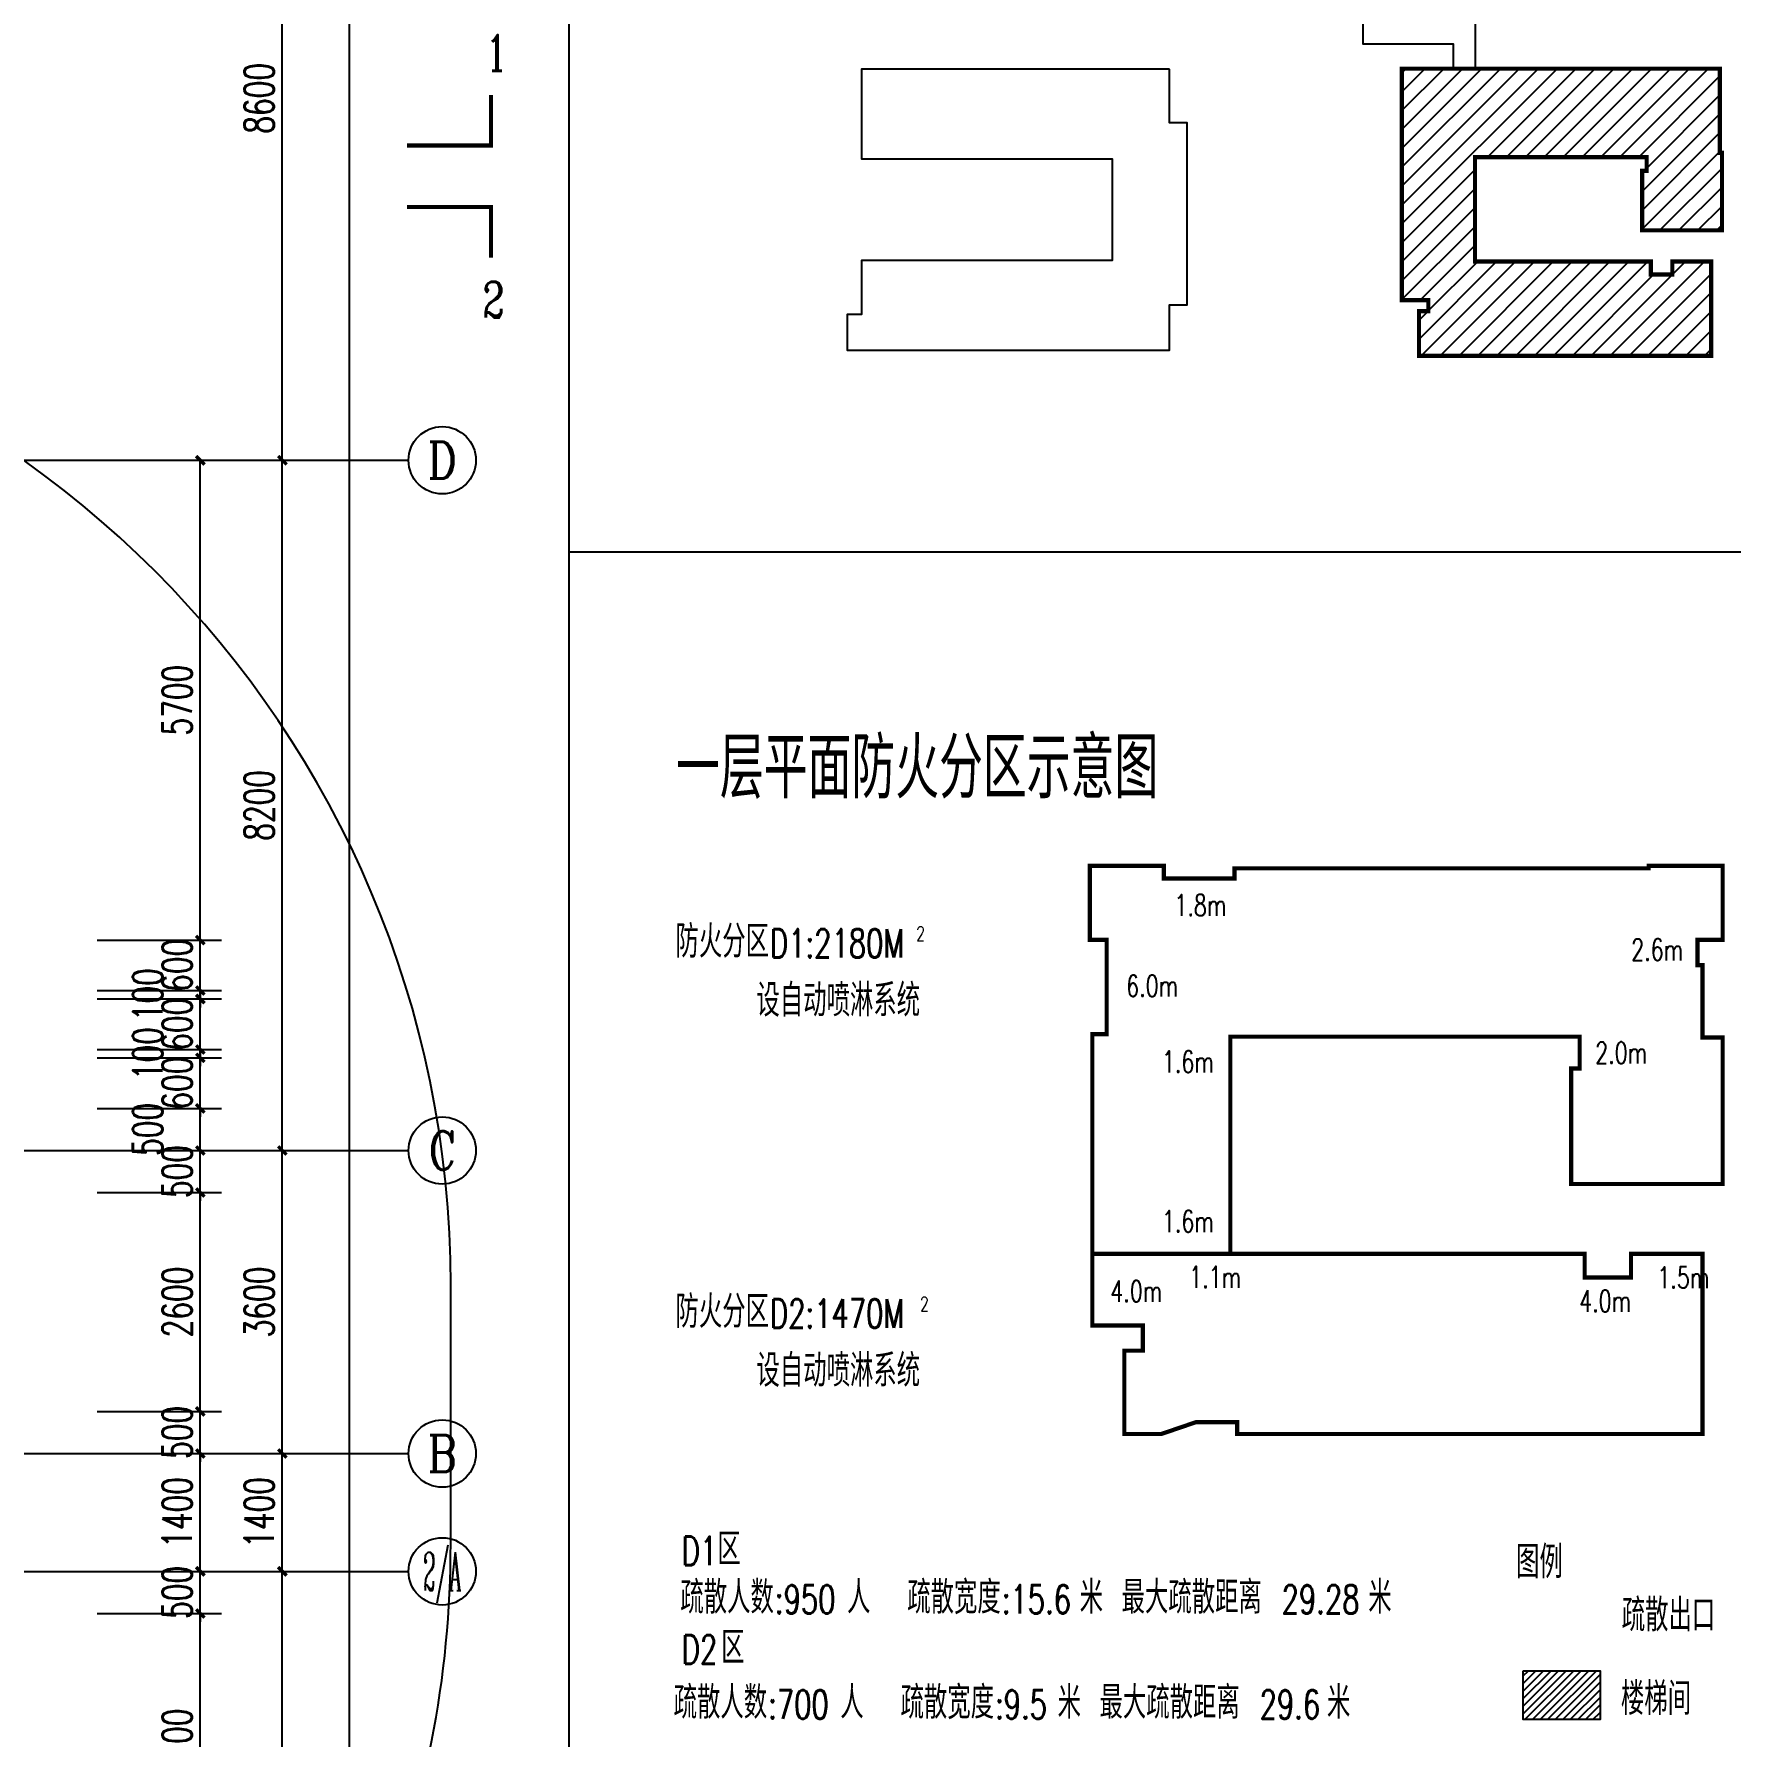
# Model space of a CAD drawing. Header units: millimetres. Extents: x 0 to 118900, y 0 to 84100.
# Drawn here: x 88548 to 108710, y 14623 to 34854 of the extents above; entities that cross this region are included whole.
import ezdxf
from ezdxf.enums import TextEntityAlignment as Align

# ---------------------------------------------------------------- set-up
doc = ezdxf.new("R2010")
doc.units = ezdxf.units.MM
doc.linetypes.add('DOTE', pattern=[2.42, 2, -0.2, 0.02, -0.2])
for name, color, linetype in [('AXIS', 3, 'Continuous'), ('AXIS_TEXT', 7, 'Continuous'), ('DIM_SYMB', 3, 'Continuous'), ('DOTE', 1, 'DOTE'), ('PUB_DIM', 3, 'Continuous'), ('PUB_TEXT', 7, 'Continuous'), ('RD-侧石线', 9, 'Continuous')]:
    doc.layers.add(name, color=color, linetype=linetype)
doc.styles.add('_TCH_AXIS', font='COMPLEX', dxfattribs={"bigfont": 'GBCBIG'})
doc.styles.add('_TCH_DIM', font='SIMPLEX', dxfattribs={"bigfont": 'GBCBIG'})
doc.styles.add('_TCH_LABEL', font='COMPLEX', dxfattribs={"bigfont": 'GBCBIG'})
doc.styles.add('COMPLEX', font='COMPLEX')
doc.styles.add('DIM_FONT', font='SIMPLEX', dxfattribs={"width": 0.7, "bigfont": 'GBCBIG'})
doc.dimstyles.new('_TCH_ARCH&&100', dxfattribs={"dimtxt": 350, "dimasz": 100, "dimexe": 250, "dimexo": 300, "dimgap": 100, "dimtad": 1, "dimdec": 0, "dimzin": 0, "dimdsep": 46, "dimtxsty": 'DIM_FONT', "dimblk": 'ARCHTICK', "dimcen": 0.09, "dimclrt": 7, "dimazin": 2, "dimtfac": 1, "dimtdec": 0, "dimtix": 1, "dimtmove": 2, "dimatfit": 3, "dimldrblk": 'ARCHTICK', "dimfxl": 1, "dimtolj": 1, "dimtzin": 0, "dimarcsym": 0})

# ---------------------------------------------------------------- blocks, each defined once
blk = doc.blocks.new('_AXISO')
blk.add_circle((0, 0), 0.5)
at = {"layer": 'AXIS_TEXT', "style": 'COMPLEX', "width": 1.041667}
blk.add_attdef('A', text='', height=0.56, dxfattribs=at).set_placement((-0.25, -0.28), (0.25, -0.28), align=Align.FIT)
blk = doc.blocks.new('_ArchTick')
at = {"color": 0, "linetype": 'ByBlock', "const_width": 0.4}
blk.add_lwpolyline([(-0.5, -0.5), (0.5, 0.5)], dxfattribs=at)
blk = doc.blocks.new('*D77')
at = {"layer": 'AXIS', "color": 0, "lineweight": -2, "transparency": 16777216}
for p, q in [((796344, 1609853), (799594, 1609853)), ((799344, 1542653), (799344, 1609853)), ((796344, 1542653), (799594, 1542653))]:
    blk.add_line(p, q, dxfattribs=at)
at = {"layer": 'Defpoints', "color": 0, "transparency": 16777216}
for p in [(796044, 1609853), (799344, 1609853), (796044, 1542653)]:
    blk.add_point(p, dxfattribs=at)
at = {"layer": 'AXIS', "color": 0, "lineweight": -2, "transparency": 16777216, "xscale": 100, "yscale": 100, "zscale": 100}
for p, rotation in [((799344, 1609853), 90), ((799344, 1542653), 270)]:
    blk.add_blockref('_ArchTick', p, dxfattribs=dict(at, rotation=rotation))
at = {"layer": 'AXIS', "color": 7, "transparency": 16777216, "insert": (799069, 1576253), "char_height": 350, "attachment_point": 5, "rotation": 90, "style": 'DIM_FONT'}
blk.add_mtext('\\A1;67200', dxfattribs=at)
blk = doc.blocks.new('*D78')
at = {"layer": 'AXIS', "color": 0, "lineweight": -2, "transparency": 16777216}
for p, q in [((796344, 1550853), (798794, 1550853)), ((798544, 1542653), (798544, 1550853)), ((796344, 1542653), (798794, 1542653))]:
    blk.add_line(p, q, dxfattribs=at)
at = {"layer": 'Defpoints', "color": 0, "transparency": 16777216}
for p in [(796044, 1550853), (798544, 1550853), (796044, 1542653)]:
    blk.add_point(p, dxfattribs=at)
at = {"layer": 'AXIS', "color": 0, "lineweight": -2, "transparency": 16777216, "xscale": 100, "yscale": 100, "zscale": 100}
for p, rotation in [((798544, 1550853), 90), ((798544, 1542653), 270)]:
    blk.add_blockref('_ArchTick', p, dxfattribs=dict(at, rotation=rotation))
at = {"layer": 'AXIS', "color": 7, "transparency": 16777216, "insert": (798269, 1546753), "char_height": 350, "attachment_point": 5, "rotation": 90, "style": 'DIM_FONT'}
blk.add_mtext('\\A1;8200', dxfattribs=at)
blk = doc.blocks.new('*D79')
at = {"layer": 'AXIS', "color": 0, "lineweight": -2, "transparency": 16777216}
for p, q in [((796344, 1552253), (798794, 1552253)), ((798544, 1550853), (798544, 1552253)), ((796344, 1550853), (798794, 1550853))]:
    blk.add_line(p, q, dxfattribs=at)
at = {"layer": 'Defpoints', "color": 0, "transparency": 16777216}
for p in [(796044, 1552253), (798544, 1552253), (796044, 1550853)]:
    blk.add_point(p, dxfattribs=at)
at = {"layer": 'AXIS', "color": 0, "lineweight": -2, "transparency": 16777216, "xscale": 100, "yscale": 100, "zscale": 100}
for p, rotation in [((798544, 1552253), 90), ((798544, 1550853), 270)]:
    blk.add_blockref('_ArchTick', p, dxfattribs=dict(at, rotation=rotation))
at = {"layer": 'AXIS', "color": 7, "transparency": 16777216, "insert": (798269, 1551553), "char_height": 350, "attachment_point": 5, "rotation": 90, "style": 'DIM_FONT'}
blk.add_mtext('\\A1;1400', dxfattribs=at)
blk = doc.blocks.new('*D80')
at = {"layer": 'AXIS', "color": 0, "lineweight": -2, "transparency": 16777216}
for p, q in [((796344, 1555853), (798794, 1555853)), ((798544, 1552253), (798544, 1555853)), ((796344, 1552253), (798794, 1552253))]:
    blk.add_line(p, q, dxfattribs=at)
at = {"layer": 'Defpoints', "color": 0, "transparency": 16777216}
for p in [(796044, 1555853), (798544, 1555853), (796044, 1552253)]:
    blk.add_point(p, dxfattribs=at)
at = {"layer": 'AXIS', "color": 0, "lineweight": -2, "transparency": 16777216, "xscale": 100, "yscale": 100, "zscale": 100}
for p, rotation in [((798544, 1555853), 90), ((798544, 1552253), 270)]:
    blk.add_blockref('_ArchTick', p, dxfattribs=dict(at, rotation=rotation))
at = {"layer": 'AXIS', "color": 7, "transparency": 16777216, "insert": (798269, 1554053), "char_height": 350, "attachment_point": 5, "rotation": 90, "style": 'DIM_FONT'}
blk.add_mtext('\\A1;3600', dxfattribs=at)
blk = doc.blocks.new('*D81')
at = {"layer": 'AXIS', "color": 0, "lineweight": -2, "transparency": 16777216}
for p, q in [((796344, 1564053), (798794, 1564053)), ((798544, 1555853), (798544, 1564053)), ((796344, 1555853), (798794, 1555853))]:
    blk.add_line(p, q, dxfattribs=at)
at = {"layer": 'Defpoints', "color": 0, "transparency": 16777216}
for p in [(796044, 1564053), (798544, 1564053), (796044, 1555853)]:
    blk.add_point(p, dxfattribs=at)
at = {"layer": 'AXIS', "color": 0, "lineweight": -2, "transparency": 16777216, "xscale": 100, "yscale": 100, "zscale": 100}
for p, rotation in [((798544, 1564053), 90), ((798544, 1555853), 270)]:
    blk.add_blockref('_ArchTick', p, dxfattribs=dict(at, rotation=rotation))
at = {"layer": 'AXIS', "color": 7, "transparency": 16777216, "insert": (798269, 1559953), "char_height": 350, "attachment_point": 5, "rotation": 90, "style": 'DIM_FONT'}
blk.add_mtext('\\A1;8200', dxfattribs=at)
blk = doc.blocks.new('*D82')
at = {"layer": 'AXIS', "color": 0, "lineweight": -2, "transparency": 16777216}
for p, q in [((796344, 1572653), (798794, 1572653)), ((798544, 1564053), (798544, 1572653)), ((796344, 1564053), (798794, 1564053))]:
    blk.add_line(p, q, dxfattribs=at)
at = {"layer": 'Defpoints', "color": 0, "transparency": 16777216}
for p in [(796044, 1572653), (798544, 1572653), (796044, 1564053)]:
    blk.add_point(p, dxfattribs=at)
at = {"layer": 'AXIS', "color": 0, "lineweight": -2, "transparency": 16777216, "xscale": 100, "yscale": 100, "zscale": 100}
for p, rotation in [((798544, 1572653), 90), ((798544, 1564053), 270)]:
    blk.add_blockref('_ArchTick', p, dxfattribs=dict(at, rotation=rotation))
at = {"layer": 'AXIS', "color": 7, "transparency": 16777216, "insert": (798269, 1568353), "char_height": 350, "attachment_point": 5, "rotation": 90, "style": 'DIM_FONT'}
blk.add_mtext('\\A1;8600', dxfattribs=at)
blk = doc.blocks.new('*D224')
at = {"layer": 'Defpoints', "color": 0, "transparency": 16777216}
for p in [(88998, 16090), (90523, 16090), (88998, 12990)]:
    blk.add_point(p, dxfattribs=at)
at = {"layer": 'PUB_DIM', "color": 0, "lineweight": -2, "transparency": 16777216}
for p, q in [((89298, 16090), (90773, 16090)), ((90523, 12990), (90523, 16090)), ((89298, 12990), (90773, 12990))]:
    blk.add_line(p, q, dxfattribs=at)
at = {"layer": 'PUB_DIM', "color": 0, "lineweight": -2, "transparency": 16777216, "xscale": 100, "yscale": 100, "zscale": 100}
for p, rotation in [((90523, 16090), 90), ((90523, 12990), 270)]:
    blk.add_blockref('_ArchTick', p, dxfattribs=dict(at, rotation=rotation))
at = {"layer": 'PUB_DIM', "color": 7, "transparency": 16777216, "insert": (90248, 14540), "char_height": 350, "attachment_point": 5, "rotation": 90, "style": 'DIM_FONT'}
blk.add_mtext('\\A1;3100', dxfattribs=at)
blk = doc.blocks.new('*D225')
at = {"layer": 'Defpoints', "color": 0, "transparency": 16777216}
for p in [(88998, 16590), (90523, 16590), (88998, 16090)]:
    blk.add_point(p, dxfattribs=at)
at = {"layer": 'PUB_DIM', "color": 0, "lineweight": -2, "transparency": 16777216}
for p, q in [((89298, 16590), (90773, 16590)), ((90523, 16590), (90523, 16690)), ((90523, 16090), (90523, 16590)), ((89298, 16090), (90773, 16090)), ((90523, 16090), (90523, 15990))]:
    blk.add_line(p, q, dxfattribs=at)
at = {"layer": 'PUB_DIM', "color": 0, "lineweight": -2, "transparency": 16777216, "xscale": 100, "yscale": 100, "zscale": 100}
for p, rotation in [((90523, 16590), 270), ((90523, 16090), 90)]:
    blk.add_blockref('_ArchTick', p, dxfattribs=dict(at, rotation=rotation))
at = {"layer": 'PUB_DIM', "color": 7, "transparency": 16777216, "insert": (90248, 16340), "char_height": 350, "attachment_point": 5, "rotation": 90, "style": 'DIM_FONT'}
blk.add_mtext('\\A1;500', dxfattribs=at)
blk = doc.blocks.new('*D226')
at = {"layer": 'Defpoints', "color": 0, "transparency": 16777216}
for p in [(88998, 17990), (90523, 17990), (88998, 16590)]:
    blk.add_point(p, dxfattribs=at)
at = {"layer": 'PUB_DIM', "color": 0, "lineweight": -2, "transparency": 16777216}
for p, q in [((89298, 17990), (90773, 17990)), ((90523, 16590), (90523, 17990)), ((89298, 16590), (90773, 16590))]:
    blk.add_line(p, q, dxfattribs=at)
at = {"layer": 'PUB_DIM', "color": 0, "lineweight": -2, "transparency": 16777216, "xscale": 100, "yscale": 100, "zscale": 100}
for p, rotation in [((90523, 17990), 90), ((90523, 16590), 270)]:
    blk.add_blockref('_ArchTick', p, dxfattribs=dict(at, rotation=rotation))
at = {"layer": 'PUB_DIM', "color": 7, "transparency": 16777216, "insert": (90248, 17290), "char_height": 350, "attachment_point": 5, "rotation": 90, "style": 'DIM_FONT'}
blk.add_mtext('\\A1;1400', dxfattribs=at)
blk = doc.blocks.new('*D227')
at = {"layer": 'Defpoints', "color": 0, "transparency": 16777216}
for p in [(88998, 18490), (90523, 18490), (88998, 17990)]:
    blk.add_point(p, dxfattribs=at)
at = {"layer": 'PUB_DIM', "color": 0, "lineweight": -2, "transparency": 16777216}
for p, q in [((89298, 18490), (90773, 18490)), ((90523, 18490), (90523, 18590)), ((90523, 17990), (90523, 18490)), ((89298, 17990), (90773, 17990)), ((90523, 17990), (90523, 17890))]:
    blk.add_line(p, q, dxfattribs=at)
at = {"layer": 'PUB_DIM', "color": 0, "lineweight": -2, "transparency": 16777216, "xscale": 100, "yscale": 100, "zscale": 100}
for p, rotation in [((90523, 18490), 270), ((90523, 17990), 90)]:
    blk.add_blockref('_ArchTick', p, dxfattribs=dict(at, rotation=rotation))
at = {"layer": 'PUB_DIM', "color": 7, "transparency": 16777216, "insert": (90248, 18240), "char_height": 350, "attachment_point": 5, "rotation": 90, "style": 'DIM_FONT'}
blk.add_mtext('\\A1;500', dxfattribs=at)
blk = doc.blocks.new('*D228')
at = {"layer": 'Defpoints', "color": 0, "transparency": 16777216}
for p in [(88998, 21090), (90523, 21090), (88998, 18490)]:
    blk.add_point(p, dxfattribs=at)
at = {"layer": 'PUB_DIM', "color": 0, "lineweight": -2, "transparency": 16777216}
for p, q in [((89298, 21090), (90773, 21090)), ((90523, 18490), (90523, 21090)), ((89298, 18490), (90773, 18490))]:
    blk.add_line(p, q, dxfattribs=at)
at = {"layer": 'PUB_DIM', "color": 0, "lineweight": -2, "transparency": 16777216, "xscale": 100, "yscale": 100, "zscale": 100}
for p, rotation in [((90523, 21090), 90), ((90523, 18490), 270)]:
    blk.add_blockref('_ArchTick', p, dxfattribs=dict(at, rotation=rotation))
at = {"layer": 'PUB_DIM', "color": 7, "transparency": 16777216, "insert": (90248, 19790), "char_height": 350, "attachment_point": 5, "rotation": 90, "style": 'DIM_FONT'}
blk.add_mtext('\\A1;2600', dxfattribs=at)
blk = doc.blocks.new('*D229')
at = {"layer": 'Defpoints', "color": 0, "transparency": 16777216}
for p in [(88998, 21590), (90523, 21590), (88998, 21090)]:
    blk.add_point(p, dxfattribs=at)
at = {"layer": 'PUB_DIM', "color": 0, "lineweight": -2, "transparency": 16777216}
for p, q in [((90523, 21590), (90523, 21690)), ((89298, 21590), (90773, 21590)), ((90523, 21090), (90523, 21590)), ((89298, 21090), (90773, 21090)), ((90523, 21090), (90523, 20990))]:
    blk.add_line(p, q, dxfattribs=at)
at = {"layer": 'PUB_DIM', "color": 0, "lineweight": -2, "transparency": 16777216, "xscale": 100, "yscale": 100, "zscale": 100}
for p, rotation in [((90523, 21590), 270), ((90523, 21090), 90)]:
    blk.add_blockref('_ArchTick', p, dxfattribs=dict(at, rotation=rotation))
at = {"layer": 'PUB_DIM', "color": 7, "transparency": 16777216, "insert": (90248, 21340), "char_height": 350, "attachment_point": 5, "rotation": 90, "style": 'DIM_FONT'}
blk.add_mtext('\\A1;500', dxfattribs=at)
blk = doc.blocks.new('*D230')
at = {"layer": 'Defpoints', "color": 0, "transparency": 16777216}
for p in [(88998, 22090), (90523, 22090), (88998, 21590)]:
    blk.add_point(p, dxfattribs=at)
at = {"layer": 'PUB_DIM', "color": 0, "lineweight": -2, "transparency": 16777216}
for p, q in [((89298, 22090), (90773, 22090)), ((90523, 21590), (90523, 22090)), ((89298, 21590), (90773, 21590))]:
    blk.add_line(p, q, dxfattribs=at)
at = {"layer": 'PUB_DIM', "color": 0, "lineweight": -2, "transparency": 16777216, "xscale": 100, "yscale": 100, "zscale": 100}
for p, rotation in [((90523, 22090), 90), ((90523, 21590), 270)]:
    blk.add_blockref('_ArchTick', p, dxfattribs=dict(at, rotation=rotation))
at = {"layer": 'PUB_DIM', "color": 7, "transparency": 16777216, "insert": (89898, 21840), "char_height": 350, "attachment_point": 5, "rotation": 90, "style": 'DIM_FONT'}
blk.add_mtext('\\A1;500', dxfattribs=at)
blk = doc.blocks.new('*D231')
at = {"layer": 'Defpoints', "color": 0, "transparency": 16777216}
for p in [(88998, 22690), (90523, 22690), (88998, 22090)]:
    blk.add_point(p, dxfattribs=at)
at = {"layer": 'PUB_DIM', "color": 0, "lineweight": -2, "transparency": 16777216}
for p, q in [((89298, 22690), (90773, 22690)), ((90523, 22690), (90523, 22790)), ((90523, 22090), (90523, 22690)), ((89298, 22090), (90773, 22090)), ((90523, 22090), (90523, 21990))]:
    blk.add_line(p, q, dxfattribs=at)
at = {"layer": 'PUB_DIM', "color": 0, "lineweight": -2, "transparency": 16777216, "xscale": 100, "yscale": 100, "zscale": 100}
for p, rotation in [((90523, 22690), 270), ((90523, 22090), 90)]:
    blk.add_blockref('_ArchTick', p, dxfattribs=dict(at, rotation=rotation))
at = {"layer": 'PUB_DIM', "color": 7, "transparency": 16777216, "insert": (90248, 22390), "char_height": 350, "attachment_point": 5, "rotation": 90, "style": 'DIM_FONT'}
blk.add_mtext('\\A1;600', dxfattribs=at)
blk = doc.blocks.new('*D232')
at = {"layer": 'Defpoints', "color": 0, "transparency": 16777216}
for p in [(88998, 22790), (88998, 22690), (90523, 22790)]:
    blk.add_point(p, dxfattribs=at)
at = {"layer": 'PUB_DIM', "color": 0, "lineweight": -2, "transparency": 16777216}
for p, q in [((90523, 22790), (90523, 22890)), ((89298, 22790), (90773, 22790)), ((89298, 22690), (90773, 22690)), ((90523, 22690), (90523, 22790)), ((90523, 22690), (90523, 22590))]:
    blk.add_line(p, q, dxfattribs=at)
at = {"layer": 'PUB_DIM', "color": 0, "lineweight": -2, "transparency": 16777216, "xscale": 100, "yscale": 100, "zscale": 100}
for p, rotation in [((90523, 22790), 270), ((90523, 22690), 90)]:
    blk.add_blockref('_ArchTick', p, dxfattribs=dict(at, rotation=rotation))
at = {"layer": 'PUB_DIM', "color": 7, "transparency": 16777216, "insert": (89898, 22740), "char_height": 350, "attachment_point": 5, "rotation": 90, "style": 'DIM_FONT'}
blk.add_mtext('\\A1;100', dxfattribs=at)
blk = doc.blocks.new('*D233')
at = {"layer": 'Defpoints', "color": 0, "transparency": 16777216}
for p in [(88998, 23390), (90523, 23390), (88998, 22790)]:
    blk.add_point(p, dxfattribs=at)
at = {"layer": 'PUB_DIM', "color": 0, "lineweight": -2, "transparency": 16777216}
for p, q in [((90523, 23390), (90523, 23490)), ((89298, 23390), (90773, 23390)), ((90523, 22790), (90523, 23390)), ((89298, 22790), (90773, 22790)), ((90523, 22790), (90523, 22690))]:
    blk.add_line(p, q, dxfattribs=at)
at = {"layer": 'PUB_DIM', "color": 0, "lineweight": -2, "transparency": 16777216, "xscale": 100, "yscale": 100, "zscale": 100}
for p, rotation in [((90523, 23390), 270), ((90523, 22790), 90)]:
    blk.add_blockref('_ArchTick', p, dxfattribs=dict(at, rotation=rotation))
at = {"layer": 'PUB_DIM', "color": 7, "transparency": 16777216, "insert": (90248, 23090), "char_height": 350, "attachment_point": 5, "rotation": 90, "style": 'DIM_FONT'}
blk.add_mtext('\\A1;600', dxfattribs=at)
blk = doc.blocks.new('*D234')
at = {"layer": 'Defpoints', "color": 0, "transparency": 16777216}
for p in [(88998, 23490), (90523, 23490), (88998, 23390)]:
    blk.add_point(p, dxfattribs=at)
at = {"layer": 'PUB_DIM', "color": 0, "lineweight": -2, "transparency": 16777216}
for p, q in [((89298, 23490), (90773, 23490)), ((90523, 23490), (90523, 23590)), ((90523, 23390), (90523, 23490)), ((89298, 23390), (90773, 23390)), ((90523, 23390), (90523, 23290))]:
    blk.add_line(p, q, dxfattribs=at)
at = {"layer": 'PUB_DIM', "color": 0, "lineweight": -2, "transparency": 16777216, "xscale": 100, "yscale": 100, "zscale": 100}
for p, rotation in [((90523, 23490), 270), ((90523, 23390), 90)]:
    blk.add_blockref('_ArchTick', p, dxfattribs=dict(at, rotation=rotation))
at = {"layer": 'PUB_DIM', "color": 7, "transparency": 16777216, "insert": (89898, 23440), "char_height": 350, "attachment_point": 5, "rotation": 90, "style": 'DIM_FONT'}
blk.add_mtext('\\A1;100', dxfattribs=at)
blk = doc.blocks.new('*D235')
at = {"layer": 'Defpoints', "color": 0, "transparency": 16777216}
for p in [(88998, 24090), (90523, 24090), (88998, 23490)]:
    blk.add_point(p, dxfattribs=at)
at = {"layer": 'PUB_DIM', "color": 0, "lineweight": -2, "transparency": 16777216}
for p, q in [((89298, 24090), (90773, 24090)), ((90523, 24090), (90523, 24190)), ((90523, 23490), (90523, 24090)), ((89298, 23490), (90773, 23490)), ((90523, 23490), (90523, 23390))]:
    blk.add_line(p, q, dxfattribs=at)
at = {"layer": 'PUB_DIM', "color": 0, "lineweight": -2, "transparency": 16777216, "xscale": 100, "yscale": 100, "zscale": 100}
for p, rotation in [((90523, 24090), 270), ((90523, 23490), 90)]:
    blk.add_blockref('_ArchTick', p, dxfattribs=dict(at, rotation=rotation))
at = {"layer": 'PUB_DIM', "color": 7, "transparency": 16777216, "insert": (90248, 23790), "char_height": 350, "attachment_point": 5, "rotation": 90, "style": 'DIM_FONT'}
blk.add_mtext('\\A1;600', dxfattribs=at)
blk = doc.blocks.new('*D236')
at = {"layer": 'Defpoints', "color": 0, "transparency": 16777216}
for p in [(88998, 29790), (90523, 29790), (88998, 24090)]:
    blk.add_point(p, dxfattribs=at)
at = {"layer": 'PUB_DIM', "color": 0, "lineweight": -2, "transparency": 16777216}
for p, q in [((89298, 29790), (90773, 29790)), ((90523, 24090), (90523, 29790)), ((89298, 24090), (90773, 24090))]:
    blk.add_line(p, q, dxfattribs=at)
at = {"layer": 'PUB_DIM', "color": 0, "lineweight": -2, "transparency": 16777216, "xscale": 100, "yscale": 100, "zscale": 100}
for p, rotation in [((90523, 29790), 90), ((90523, 24090), 270)]:
    blk.add_blockref('_ArchTick', p, dxfattribs=dict(at, rotation=rotation))
at = {"layer": 'PUB_DIM', "color": 7, "transparency": 16777216, "insert": (90248, 26940), "char_height": 350, "attachment_point": 5, "rotation": 90, "style": 'DIM_FONT'}
blk.add_mtext('\\A1;5700', dxfattribs=at)
blk = doc.blocks.new('AXIS-NET-07')
at = {"layer": 'AXIS'}
for p, q in [((796044, 1564052.8), (800044, 1564052.8)), ((796044, 1555852.8), (800044, 1555852.8)), ((796044, 1552252.8), (800044, 1552252.8)), ((796044, 1550853), (800044, 1550853))]:
    blk.add_line(p, q, dxfattribs=at)
at = {"layer": 'DOTE'}
for p, q in [((716444, 1564052.8), (796044, 1564052.8)), ((716444, 1555852.8), (796044, 1555852.8)), ((716444, 1552252.8), (796044, 1552252.8)), ((752544, 1550853), (796044, 1550853))]:
    blk.add_line(p, q, dxfattribs=at)
at = {"layer": 'AXIS'}
ref = blk.add_blockref('_AXISO', (800444, 1564052.8), dxfattribs=dict(at, xscale=800, yscale=800, zscale=800))
ref.add_attrib('A', 'D', dxfattribs={"layer": 'AXIS_TEXT', "ltscale": 20, "height": 435.3, "style": '_TCH_AXIS'}).set_placement((800267.8, 1563835.2), (800620.2, 1563835.2), align=Align.FIT)
ref = blk.add_blockref('_AXISO', (800444, 1555852.8), dxfattribs=dict(at, xscale=800, yscale=800, zscale=800))
ref.add_attrib('A', 'C', dxfattribs={"layer": 'AXIS_TEXT', "ltscale": 20, "height": 455.7, "style": '_TCH_AXIS'}).set_placement((800281.3, 1555625), (800606.8, 1555625), align=Align.FIT)
ref = blk.add_blockref('_AXISO', (800444, 1552252.8), dxfattribs=dict(at, xscale=800, yscale=800, zscale=800))
ref.add_attrib('A', 'B', dxfattribs={"layer": 'AXIS_TEXT', "ltscale": 20, "height": 435.3, "style": '_TCH_AXIS'}).set_placement((800267.8, 1552035.2), (800620.2, 1552035.2), align=Align.FIT)
ref = blk.add_blockref('_AXISO', (800444, 1550853), dxfattribs=dict(at, xscale=800, yscale=800, zscale=800))
ref.add_attrib('A', '2/A', dxfattribs={"layer": 'AXIS_TEXT', "ltscale": 20, "height": 452.55, "style": '_TCH_AXIS', "width": 0.35}).set_placement((800217.7, 1550626.7), (800670.3, 1550626.7), align=Align.FIT)
for p1, p2, distance, picture, middle in [((796044, 1542652.8), (796044, 1609852.8), -3300, '*D77', (799069, 1576252.8)), ((796044, 1564052.8), (796044, 1572652.8), -2500, '*D82', (798269, 1568352.8)), ((796044, 1555852.8), (796044, 1564052.8), -2500, '*D81', (798269, 1559952.8)), ((796044, 1552252.8), (796044, 1555852.8), -2500, '*D80', (798269, 1554052.8)), ((796044, 1550853), (796044, 1552252.8), -2500, '*D79', (798269, 1551552.9)), ((796044, 1542652.8), (796044, 1550853), -2500, '*D78', (798269, 1546752.9))]:
    dim = blk.add_aligned_dim(p1=p1, p2=p2, distance=distance, dimstyle='_TCH_ARCH&&100', dxfattribs=at)
    dim.commit()
    dim.dimension.update_dxf_attribs({"geometry": picture, "text_midpoint": middle})

msp = doc.modelspace()

# ---------------------------------------------------------------- hatches: boundary and pattern name
at = {"layer": 'PUB_TEXT', "ltscale": 20}
h = msp.add_hatch(dxfattribs=at)
h.set_pattern_fill('ANSI31', color=256, scale=100, style=0)
h.set_pattern_definition([(45, (-707046.45, -1534262.94), (-112.253202, 112.253202), [])])
h.paths.add_polyline_path([(108578.7, 34442), (104798.7, 34442), (104798.7, 31692), (105113.7, 31692), (105113.7, 31562), (105003.7, 31562), (105003.7, 31032), (108473.7, 31032), (108473.7, 32152), (108013.7, 32152), (108013.7, 31997), (107758.7, 31997), (107758.7, 32152), (105668.7, 32152), (105668.7, 33392), (107708.7, 33392), (107708.7, 33229.1), (107653.7, 33229.1), (107653.7, 32522), (108603.7, 32522), (108603.7, 33442), (108578.7, 33442)])
h = msp.add_hatch(dxfattribs=at)
h.set_pattern_fill('ANSI31', color=256, scale=40, style=0)
h.set_pattern_definition([(45, (-449597.74, -424287.29), (-44.9012806, 44.9012806), [])])
h.paths.add_polyline_path([(106241.6, 15408.4), (107154.8, 15408.4), (107154.8, 14828.4), (106241.6, 14828.4)])

# ---------------------------------------------------------------- linework, layer by layer
at = {"layer": 'AXIS'}
for points in [[(96168.9, 23761.1, 0, 0, 0), (104936.7, 23761.1, 80, 0, 0), (105236.7, 23761.1, 0, 0, 0)], [(96168.9, 19362.9, 0, 0, 0), (104936.7, 19362.9, 80, 0, 0), (105236.7, 19362.9, 0, 0, 0)]]:
    msp.add_lwpolyline(points, format="xyseb", dxfattribs=at)
at = {"layer": 'DIM_SYMB', "const_width": 50}
for points in [[(92977.2, 33528.8), (93977.2, 33528.8), (93977.2, 34128.8)], [(92977.2, 32798.5), (93977.2, 32798.5), (93977.2, 32198.5)]]:
    msp.add_lwpolyline(points, dxfattribs=at)
at = {"layer": 'PUB_TEXT', "ltscale": 20}
for points in [[(94900, 83100), (94900, 1000)], [(105413.7, 34432), (105413.7, 34732), (104338.7, 34732), (104338.7, 35742), (105413.7, 35742), (105413.7, 36042)], [(105668.7, 36042), (105668.7, 35732), (105668.7, 34742), (105668.7, 34432)], [(109900, 28700), (94900, 28700)]]:
    msp.add_lwpolyline(points, dxfattribs=at)
for points in [[(102038.7, 34437), (98378.7, 34437), (98378.7, 33372), (101358.7, 33372), (101358.7, 32161.7), (98378.7, 32161.7), (98378.7, 31522), (98208.7, 31522), (98208.7, 31097), (102038.7, 31097), (102038.7, 31637), (102248.7, 31637), (102248.7, 33797), (102038.7, 33797)], [(106241.6, 15408.4), (107154.8, 15408.4), (107154.8, 14828.4), (106241.6, 14828.4)]]:
    msp.add_lwpolyline(points, close=True, dxfattribs=at)
at = {"layer": 'PUB_TEXT', "ltscale": 20, "const_width": 50}
for points in [[(108578.7, 34442), (104798.7, 34442), (104798.7, 31692), (105113.7, 31692), (105113.7, 31562), (105003.7, 31562), (105003.7, 31032), (108473.7, 31032), (108473.7, 32152), (108013.7, 32152), (108013.7, 31997), (107758.7, 31997), (107758.7, 32152), (105668.7, 32152), (105668.7, 33392), (107708.7, 33392), (107708.7, 33229.1), (107653.7, 33229.1), (107653.7, 32522), (108603.7, 32522), (108603.7, 33442), (108578.7, 33442)], [(102761.7, 20362), (102761.7, 22942), (106911.7, 22942), (106911.7, 22563.1), (106811.7, 22563.1), (106811.7, 21192), (108611.7, 21192), (108611.7, 22932), (108371.7, 22932), (108371.7, 23792), (108311.7, 23792), (108311.7, 24092), (108611.7, 24092), (108611.7, 24972), (107731.7, 24972), (107731.7, 24942), (102811.7, 24942), (102811.7, 24822), (101971.7, 24822), (101971.7, 24972), (101091.7, 24972), (101091.7, 24092), (101291.7, 24092), (101291.7, 22972), (101121.7, 22972), (101121.7, 20362), (102121.7, 20362), (102111.7, 20362), (102381.7, 20362), (102381.7, 20362)]]:
    msp.add_lwpolyline(points, close=True, dxfattribs=at)
msp.add_lwpolyline([(106971.7, 20362), (106971.7, 20082), (107521.7, 20082), (107521.7, 20362), (108371.7, 20362), (108371.7, 18222), (102841.7, 18222), (102841.7, 18362), (102351.7, 18362), (101941.7, 18222), (101531.7, 18222), (101501.7, 18222), (101501.7, 19212), (101721.7, 19212), (101721.7, 19512), (101121.7, 19512), (101121.7, 20362), (102111.7, 20362), (102121.7, 20362), (102111.7, 20362), (102381.7, 20362), (102381.7, 20362), (102761.7, 20362), (102761.7, 20362), (106971.7, 20362)], dxfattribs=at)
at = {"layer": 'RD-侧石线'}
msp.add_lwpolyline([(2500, 4889.5), (81497.7, 4889.5, 0.415039), (93497.7, 16923.4), (93497.7, 19990, 0.4142005), (81497.7, 31989.5), (51597.7, 31989.5), (45797.6, 31989.5)], format="xyb", dxfattribs=at)

# ---------------------------------------------------------------- block references
at = {"layer": 'DOTE'}
msp.add_blockref('AXIS-NET-07', (-707046.5, -1534262.9), dxfattribs=at)

# ---------------------------------------------------------------- texts
at = {"layer": 'PUB_TEXT', "width": 0.705882}
for s, height, style, p in [('1', 425, '_TCH_LABEL', (93912.9, 34416.3)), ('2', 425, '_TCH_LABEL', (93877.2, 31486)), ('D1:2180M', 340, '_TCH_DIM', (97292.3, 23881.1)), ('2', 170, '_TCH_DIM', (99029.4, 24081.1)), ('2', 170, '_TCH_DIM', (99075.1, 19682.9)), ('D2:1470M', 340, '_TCH_DIM', (97292.3, 19482.9))]:
    msp.add_text(s, height=height, dxfattribs=dict(at, style=style)).set_placement(p)
at = {"layer": 'PUB_TEXT', "color": 0, "style": '_TCH_DIM'}
for s, height, p in [('一层平面防火分区示意图', 723.404, (96175.7, 25772.9)), ('区', 385.8, (96666.7, 16662.2)), ('图例', 385.82, (106157, 16508.1)), ('疏散人数', 385.82, (96226.5, 16087.6)), ('人', 385.8, (98207, 16087.6)), ('疏散宽度', 385.82, (98922.2, 16087.6)), ('米', 385.8, (100971.3, 16087.6)), ('最大疏散距离', 385.82, (101469.3, 16087.6)), ('米', 385.8, (104400.1, 16087.6)), ('疏散出口', 385.82, (107411.7, 15877.5)), ('区', 385.8, (96712.4, 15493.2)), ('疏散人数', 385.82, (96146.9, 14839.1)), ('人', 385.8, (98127.4, 14839.1)), ('疏散宽度', 385.82, (98842.6, 14839.1)), ('米', 385.8, (100708.8, 14839.1)), ('最大疏散距离', 385.82, (101206.8, 14839.1)), ('米', 385.8, (103909.1, 14839.1)), ('楼梯间', 385.82, (107402.1, 14883.9))]:
    msp.add_text(s, height=height, dxfattribs=at).set_placement(p)
at = {"layer": 'PUB_TEXT', "color": 0, "style": '_TCH_DIM', "width": 0.705882}
for s, height, p in [('1.8m', 255, (102097.1, 24377.1)), ('2.6m', 255, (107524.4, 23848.4)), ('6.0m', 255, (101524.5, 23418.3)), ('2.0m', 255, (107097.1, 22623.9)), ('1.6m', 255, (101947.9, 22517.7)), ('1.6m', 255, (101947.9, 20620.9)), ('4.0m', 255, (101335.3, 19791.8)), ('1.1m', 255, (102272.6, 19959.6)), ('1.5m', 255, (107835.6, 19954.4)), ('4.0m', 255, (106906, 19674.4)), ('D1', 340, (96243.9, 16662.2)), (':950', 340, (97349.9, 16087.6)), (':15.6', 340, (100045.6, 16087.6)), ('29.28', 340, (103371.5, 16087.6)), ('D2', 340, (96243.9, 15493.2)), (':700', 340, (97270.3, 14839.1)), (':9.5', 340, (99966, 14839.1)), ('29.6', 340, (103109.1, 14839.1))]:
    msp.add_text(s, height=height, dxfattribs=at).set_placement(p)
at = {"layer": 'PUB_TEXT', "style": '_TCH_DIM'}
for s, p in [('防火分区', (96168.9, 23881.1)), ('设自动喷淋系统', (97130.6, 23181.1)), ('防火分区', (96168.9, 19482.9)), ('设自动喷淋系统', (97130.6, 18782.9))]:
    msp.add_text(s, height=385.82, dxfattribs=at).set_placement(p)

# ---------------------------------------------------------------- dimensions: what is measured, and where the dimension line sits
at = {"layer": 'PUB_DIM'}
for p1, p2, picture, middle in [((88997.6, 24089.9), (88997.6, 29789.9), '*D236', (90247.6, 26939.9)), ((88997.6, 23489.9), (88997.6, 24089.9), '*D235', (90247.6, 23789.9)), ((88997.6, 22789.9), (88997.6, 23389.9), '*D233', (90247.6, 23089.9)), ((88997.6, 22089.9), (88997.6, 22689.9), '*D231', (90247.6, 22389.9)), ((88997.6, 21089.9), (88997.6, 21589.9), '*D229', (90247.6, 21339.9)), ((88997.6, 18489.9), (88997.6, 21089.9), '*D228', (90247.6, 19789.9)), ((88997.6, 17989.9), (88997.6, 18489.9), '*D227', (90247.6, 18239.9)), ((88997.6, 16590.1), (88997.6, 17989.9), '*D226', (90247.6, 17290)), ((88997.6, 16089.9), (88997.6, 16590.1), '*D225', (90247.6, 16340)), ((88997.6, 12989.9), (88997.6, 16089.9), '*D224', (90247.6, 14539.9))]:
    dim = msp.add_aligned_dim(p1=p1, p2=p2, distance=-1525, dimstyle='_TCH_ARCH&&100', dxfattribs=at)
    dim.commit()
    dim.dimension.update_dxf_attribs({"geometry": picture, "text_midpoint": middle})
for base, p1, p2, picture, middle in [((90522.6, 23489.9), (88997.6, 23389.9), (88997.6, 23489.9), '*D234', (89897.6, 23439.9)), ((90522.6, 22789.9), (88997.6, 22689.9), (88997.6, 22789.9), '*D232', (89897.6, 22739.9)), ((90522.6, 22089.9), (88997.6, 21589.9), (88997.6, 22089.9), '*D230', (89897.6, 21839.9))]:
    dim = msp.add_linear_dim(base=base, p1=p1, p2=p2, angle=90, dimstyle='_TCH_ARCH&&100', dxfattribs=at)
    dim.commit()
    dim.dimension.update_dxf_attribs({"geometry": picture, "text_midpoint": middle, "dimtype": 161})

doc.saveas('drawing.dxf')
